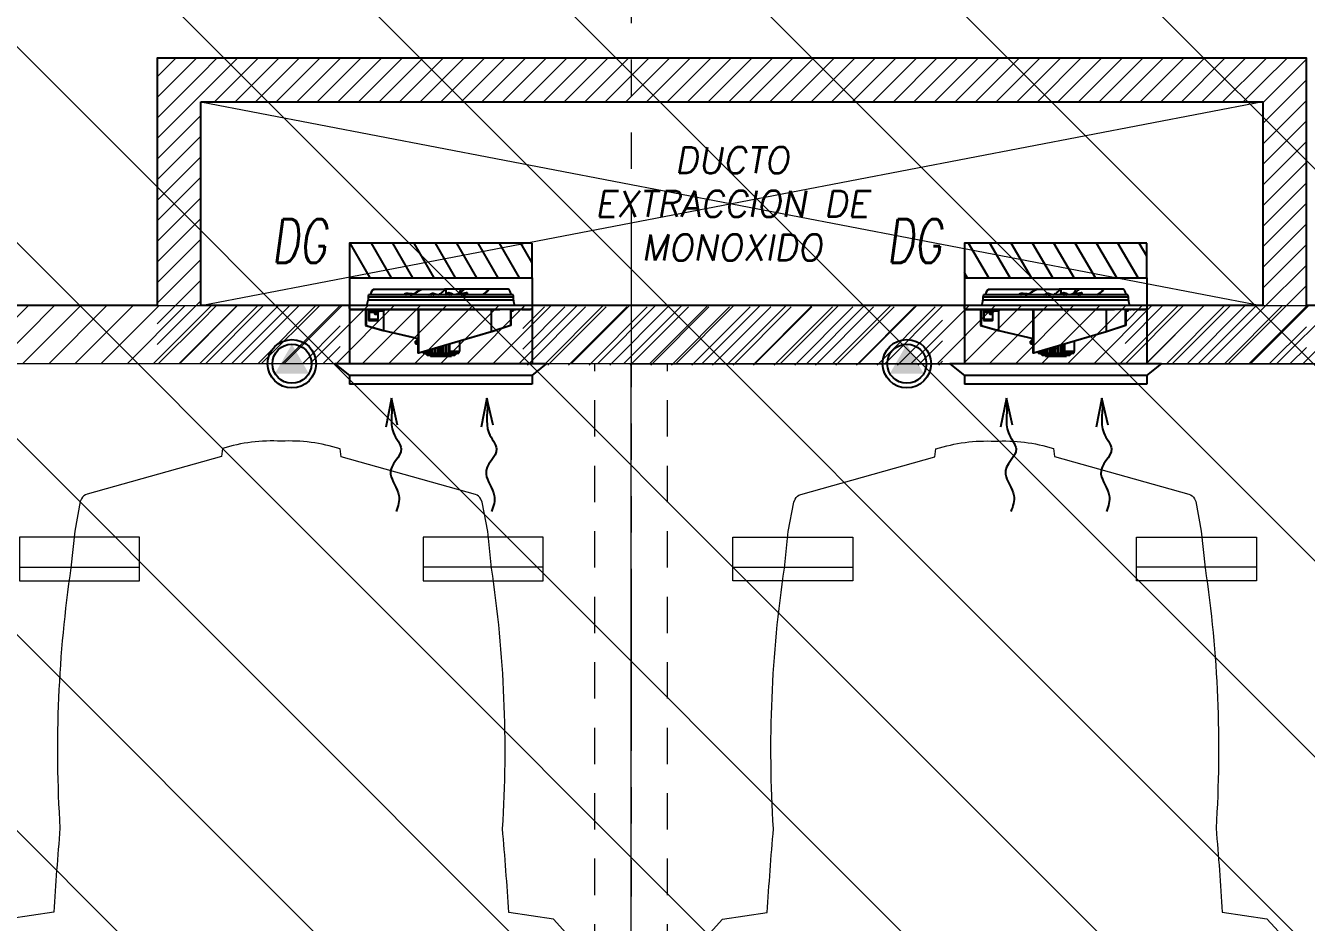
# Model space of a CAD drawing. Header units: millimetres. Extents: x 226317 to 226469, y 8188100 to 8188260.
# Drawn here: x 226420.401 to 226424.803, y 8188165.989 to 8188169.071 of the extents above; entities that cross this region are included whole.
import ezdxf

# ---------------------------------------------------------------- set-up
doc = ezdxf.new("R2010")
doc.units = ezdxf.units.MM
for name, pattern in [('HIDDEN2', [0.1875, 0.125, -0.0625]), ('PHANTOM', [2.5, 1.25, -0.25, 0.25, -0.25, 0.25, -0.25]), ('PHANTOM2', [1.25, 0.625, -0.125, 0.125, -0.125, 0.125, -0.125])]:
    doc.linetypes.add(name, pattern=pattern)
for name, color, linetype in [('A-COTAS INT', 8, 'Continuous'), ('A-EJES', 8, 'PHANTOM'), ('A-ESTRUCTURA-HATCH', 8, 'Continuous'), ('A-ESTRUCTURA-MUROS', 8, 'Continuous'), ('A-ESTRUCTURA-VIGAS', 8, 'HIDDEN2'), ('A-LINEAS', 8, 'Continuous'), ('A-MOBILIARIO', 8, 'Continuous'), ('A-TEXTO-INDICACIONES', 8, 'Continuous'), ('A_30_Extractores', 8, 'Continuous'), ('L-03_EQUIP-ACCES', 8, 'Continuous'), ('L3 Equipos y Ductos', 8, 'Continuous'), ('L4 Linea mediana', 8, 'Continuous'), ('L6 Linea fina', 8, 'Continuous'), ('MURO CF 120', 8, 'Continuous')]:
    doc.layers.add(name, color=color, linetype=linetype)
doc.layers.add('A-MUROS', color=8, linetype='Continuous', lineweight=30)
doc.layers.add('A-ÁREA COMÚN', color=8, linetype='Continuous', plot=False)
doc.styles.add('JNV ING', font='romans.shx', dxfattribs={"width": 0.7, "oblique": 8, "height": 0.15})
doc.styles.add('ROMANS', font='ROMANS.shx', dxfattribs={"oblique": 10})
pattern_1 = [(45, (1.79346, -0.002236), (-0.03535534, 0.03535534), [])]

# ---------------------------------------------------------------- blocks, each defined once
blk = doc.blocks.new('EST P2')
at = {"layer": 'A-ESTRUCTURA-HATCH', "lineweight": 0}
h = blk.add_hatch(dxfattribs=at)
h.set_pattern_fill('ANSI31', color=8, scale=0.02)
h.set_pattern_definition([(45, (-226392.07709, -8188163.05961), (-0.04490128060535, 0.04490128060535), [])])
h.paths.add_polyline_path([(-3.61, 5.05), (-3.61, 4.85), (-44.785, 4.85), (-44.785, -0.15), (-46.99, -0.15), (-46.99, -11.15), (-3.61, -11.1501), (-3.61, -11.4001), (-47.24, -11.4), (-47.24, 0.15), (-45.035, 0.15), (-45.035, 5.0497)])
h.paths.add_polyline_path([(5.8757, 4.85), (5.8757, 5.05), (35.53, 5.05), (35.53, 4.85)])
h.paths.add_polyline_path([(35.58, -11.1501), (71.88, -11.1501), (71.88, -11.4001), (35.58, -11.4)])
h.paths.add_polyline_path([(-3.56, -11.15), (35.53, -11.15), (35.53, -11.4001), (-3.56, -11.4001)])
edge = h.paths.add_edge_path()
edge.add_arc((63.3007, -0.15), 9.7, 360, 540)
edge.add_line((53.6007, -0.15), (53.8007, -0.15))
edge.add_arc((63.3007, -0.15), 9.5, 0, 180, ccw=False)
edge.add_line((72.8007, -0.15), (73.0007, -0.15))
h.paths.add_polyline_path([(47.915, 5.05), (35.58, 5.05), (35.58, 4.85), (47.915, 4.85)])
edge = h.paths.add_edge_path()
edge.add_arc((63.3007, -0.15), 3.3, 0.0011, 49.9945)
edge.add_line((65.4221, 2.3777), (65.4222, -0.15))
edge.add_line((65.4222, -0.15), (65.2722, -0.15))
edge.add_line((65.2722, -0.15), (65.2721, 2.4964))
edge.add_arc((63.3007, -0.15), 3.3, 53.3155, 179.9999)
edge.add_line((60.0007, -0.15), (59.8007, -0.15))
edge.add_arc((63.3007, -0.15), 3.5, 0.001, 179.9999, ccw=False)
edge.add_line((66.8007, -0.1499), (66.6007, -0.1499))
edge.add_line((66.6007, -0.1499), (66.6007, -0.1499))
h.paths.add_polyline_path([(51.865, 4.85), (53.3757, 4.85), (53.3757, 5.05), (51.865, 5.05)])
at = {"layer": 'A-ESTRUCTURA-MUROS', "color": 8, "lineweight": 0}
blk.add_lwpolyline([(5.8757, 4.85), (5.8757, 5.05), (35.53, 5.05), (35.53, 4.85), (5.8757, 4.85)], close=True, dxfattribs=at)
at = {"layer": 'A-ESTRUCTURA-VIGAS', "color": 8, "lineweight": 0}
for points in [[(30.28, 0.55), (30.28, 4.85)], [(30.53, 0.55), (30.53, 4.85)]]:
    blk.add_lwpolyline(points, dxfattribs=at)
blk = doc.blocks.new('MCF')
at = {"layer": 'MURO CF 120', "lineweight": 0}
h = blk.add_hatch(dxfattribs=at)
h.set_pattern_fill('_USER', color=8, scale=0.05, angle=45, style=0, pattern_type=0)
h.set_pattern_definition(pattern_1)
h.paths.add_polyline_path([(-19.1389, -35.1501), (-19.289, -35.1501), (-19.289, -34.1), (-19.139, -34.1)])
h = blk.add_hatch(dxfattribs=at)
h.set_pattern_fill('_USER', color=8, scale=0.05, angle=45, style=0, pattern_type=0)
h.set_pattern_definition(pattern_1)
h.paths.add_polyline_path([(-15.4889, -34.1002), (-19.139, -34.1), (-19.1389, -34.25), (-15.4889, -34.25)])
h = blk.add_hatch(dxfattribs=at)
h.set_pattern_fill('_USER', color=8, scale=0.05, angle=45, style=0, pattern_type=0)
h.set_pattern_definition(pattern_1)
h.paths.add_polyline_path([(-15.4889, -35.1501), (-15.3389, -35.1501), (-15.3389, -34.1003), (-15.4889, -34.1003)])
h = blk.add_hatch(dxfattribs=at)
h.set_pattern_fill('_USER', color=8, scale=0.05, angle=45, style=0, pattern_type=0)
h.set_pattern_definition(pattern_1)
h.paths.add_polyline_path([(-18.6598, -34.9501), (-19.139, -34.95), (-19.1389, -35.15), (-18.6598, -35.15)])
h = blk.add_hatch(dxfattribs=at)
h.set_pattern_fill('_USER', color=8, scale=0.05, angle=45, style=0, pattern_type=0)
h.set_pattern_definition(pattern_1)
h.paths.add_polyline_path([(-16.5892, -34.9544), (-18.0322, -34.9543), (-18.0322, -35.1544), (-16.5892, -35.1544)])
h = blk.add_hatch(dxfattribs=at)
h.set_pattern_fill('_USER', color=8, scale=0.05, angle=45, style=0, pattern_type=0)
h.set_pattern_definition(pattern_1)
h.paths.add_polyline_path([(-15.4889, -34.9488), (-15.9616, -34.9487), (-15.9616, -35.1487), (-15.4889, -35.1487)])
blk = doc.blocks.new('EJES 1P')
at = {"layer": 'A-EJES', "color": 8, "linetype": 'PHANTOM2', "lineweight": 0}
blk.add_lwpolyline([(75.4143, 5.3453), (75.4143, -4.1582)], dxfattribs=at)
blk = doc.blocks.new('*U64')
at = {"color": 8, "lineweight": 0, "ltscale": 0.5}
for p, q in [((0.35, 4.3019), (0.7626, 4.3019)), ((2.15, 4.3019), (1.7374, 4.3019))]:
    blk.add_line(p, q, dxfattribs=at)
for points in [[(0, 0), (2.5, 0), (2.5, 5), (0, 5)], [(0.35, 4.405), (0.35, 4.255), (0.7626, 4.255), (0.7626, 4.405)], [(1.7374, 4.405), (1.7374, 4.255), (2.15, 4.255), (2.15, 4.405)]]:
    blk.add_lwpolyline(points, close=True, dxfattribs=at)
blk.add_lwpolyline([(2.0375, 3.0285), (2.2248, 3.018), (2.2387, 3.0332), (2.1856, 3.0921), (2.0322, 3.1148, 0.005253), (2.0106, 3.403, 0.053235), (1.9729, 4.2984), (1.96, 4.4239), (1.9407, 4.5254), (1.9362, 4.535, 0.218656), (1.9171, 4.5512), (1.4558, 4.6804), (1.4521, 4.7076, 0.091554), (1.25, 4.7343, 0.09162), (1.0479, 4.7088), (1.0442, 4.6816), (0.5829, 4.5524, 0.218656), (0.5638, 4.5362), (0.5593, 4.5266), (0.54, 4.4251), (0.5271, 4.2996, 0.053235), (0.4894, 3.4042, 0.005253), (0.4678, 3.1159), (0.3144, 3.0933), (0.2613, 3.0344), (0.2752, 3.0191), (0.4625, 3.0297, 0.028265), (0.46, 1.4757, 0.139924), (0.6046, 0.3249, 0.272148), (0.6285, 0.3061, 0.035353), (1.25, 0.2657, 0.045639), (1.8692, 0.3049, 0.272148), (1.8931, 0.3237, 0.139889), (2.04, 1.4745, 0.028265)], format="xyb", close=True, dxfattribs=at)
blk = doc.blocks.new('*U61')
at = {"color": 8, "lineweight": 0, "ltscale": 0.5}
for p, q in [((0.3025, 4.3019), (0.7151, 4.3019)), ((2.1025, 4.3019), (1.6899, 4.3019))]:
    blk.add_line(p, q, dxfattribs=at)
for points in [[(0, 0), (2.405, 0), (2.405, 5), (0, 5)], [(0.3025, 4.405), (0.3025, 4.255), (0.7151, 4.255), (0.7151, 4.405)], [(1.6899, 4.405), (1.6899, 4.255), (2.1025, 4.255), (2.1025, 4.405)]]:
    blk.add_lwpolyline(points, close=True, dxfattribs=at)
blk.add_lwpolyline([(1.99, 3.0285), (2.1773, 3.018), (2.1912, 3.0332), (2.1381, 3.0921), (1.9847, 3.1148, 0.005253), (1.9631, 3.403, 0.053235), (1.9254, 4.2984), (1.9125, 4.4239), (1.8932, 4.5254), (1.8887, 4.535, 0.218656), (1.8696, 4.5512), (1.4083, 4.6804), (1.4046, 4.7076, 0.091554), (1.2025, 4.7343, 0.09162), (1.0004, 4.7088), (0.9967, 4.6816), (0.5354, 4.5524, 0.218656), (0.5163, 4.5362), (0.5118, 4.5266), (0.4925, 4.4251), (0.4796, 4.2996, 0.053235), (0.4419, 3.4042, 0.005253), (0.4203, 3.1159), (0.2669, 3.0933), (0.2138, 3.0344), (0.2277, 3.0191), (0.415, 3.0297, 0.028265), (0.4125, 1.4757, 0.139924), (0.5571, 0.3249, 0.272148), (0.581, 0.3061, 0.035353), (1.2025, 0.2657, 0.045639), (1.8217, 0.3049, 0.272148), (1.8456, 0.3237, 0.139889), (1.9925, 1.4745, 0.028265)], format="xyb", close=True, dxfattribs=at)
blk = doc.blocks.new('TEXTOSSS')
at = {"layer": 'A-TEXTO-INDICACIONES', "color": 8, "lineweight": 0, "insert": (-44.9808, -32.9501, 0), "char_height": 0.09, "width": 1.073848, "attachment_point": 5, "style": 'ROMANS'}
blk.add_mtext('DUCTO EXTRACCION DE MONOXIDO{\\Q15; }', dxfattribs=at)
blk = doc.blocks.new('HXT-500L')
at = {"layer": 'L-03_EQUIP-ACCES'}
for p, q in [((-171.5533, 625.4889), (-171.5536, 625.4889)), ((-171.5535, 625.4824), (-171.5536, 625.4824)), ((-171.5535, 625.4812), (-171.5536, 625.4812)), ((-171.5535, 625.4587), (-171.5536, 625.4587)), ((-171.5535, 625.4574), (-171.5536, 625.4574)), ((-171.5535, 625.4824), (-171.5535, 625.4812)), ((-171.5535, 625.4812), (-171.5535, 625.4587)), ((-171.5535, 625.4798), (-171.5535, 625.4798)), ((-171.5535, 625.4798), (-171.5535, 625.4787)), ((-171.5535, 625.4787), (-171.5535, 625.4778)), ((-171.5535, 625.4787), (-171.5535, 625.4787)), ((-171.5535, 625.4778), (-171.5535, 625.4778)), ((-171.5535, 625.4769), (-171.5535, 625.4778)), ((-171.5535, 625.4778), (-171.5535, 625.4778)), ((-171.5535, 625.4778), (-171.5535, 625.4778)), ((-171.5535, 625.4769), (-171.5535, 625.4769)), ((-171.5535, 625.4769), (-171.5535, 625.4769)), ((-171.5535, 625.4769), (-171.5535, 625.4756)), ((-171.5535, 625.4756), (-171.5535, 625.4756)), ((-171.5535, 625.4756), (-171.5535, 625.475)), ((-171.5535, 625.475), (-171.5535, 625.475)), ((-171.5535, 625.475), (-171.5535, 625.4741)), ((-171.5535, 625.4741), (-171.5535, 625.4741)), ((-171.5535, 625.4735), (-171.5535, 625.4741)), ((-171.5535, 625.4735), (-171.5535, 625.4735)), ((-171.5535, 625.4735), (-171.5535, 625.4724)), ((-171.5535, 625.4724), (-171.5535, 625.4724)), ((-171.5535, 625.4724), (-171.5535, 625.4722)), ((-171.5535, 625.4722), (-171.5535, 625.4722)), ((-171.5535, 625.4722), (-171.5535, 625.4714)), ((-171.5535, 625.4714), (-171.5535, 625.471)), ((-171.5535, 625.4714), (-171.5535, 625.4714)), ((-171.5535, 625.471), (-171.5535, 625.471)), ((-171.5535, 625.4701), (-171.5535, 625.471)), ((-171.5535, 625.4701), (-171.5535, 625.4701)), ((-171.5535, 625.4698), (-171.5535, 625.4701)), ((-171.5535, 625.4698), (-171.5535, 625.4698)), ((-171.5535, 625.4698), (-171.5535, 625.4691)), ((-171.5535, 625.4691), (-171.5535, 625.4691)), ((-171.5535, 625.469), (-171.5535, 625.469)), ((-171.5535, 625.469), (-171.5535, 625.469)), ((-171.5535, 625.469), (-171.5535, 625.4689)), ((-171.5535, 625.4689), (-171.5535, 625.4689)), ((-171.5535, 625.4688), (-171.5535, 625.4689)), ((-171.5535, 625.4688), (-171.5535, 625.4688)), ((-171.5535, 625.4686), (-171.5535, 625.4686)), ((-171.5535, 625.4686), (-171.5535, 625.4686)), ((-171.5535, 625.4684), (-171.5535, 625.4684)), ((-171.5535, 625.4682), (-171.5535, 625.4682)), ((-171.5535, 625.4682), (-171.5535, 625.4676)), ((-171.5535, 625.4676), (-171.5535, 625.4676)), ((-171.5535, 625.4671), (-171.5535, 625.4671)), ((-171.5535, 625.4668), (-171.5535, 625.4668)), ((-171.5535, 625.4666), (-171.5535, 625.4666)), ((-171.5535, 625.4666), (-171.5535, 625.4655)), ((-171.5535, 625.4655), (-171.5535, 625.4655)), ((-171.5535, 625.4643), (-171.5535, 625.4643)), ((-171.5535, 625.4643), (-171.5535, 625.4632)), ((-171.5535, 625.4632), (-171.5535, 625.4632)), ((-171.5535, 625.4632), (-171.5535, 625.4606)), ((-171.5535, 625.4606), (-171.5535, 625.4606)), ((-171.5535, 625.4606), (-171.5535, 625.4606)), ((-171.5535, 625.4606), (-171.5535, 625.4606)), ((-171.5535, 625.4606), (-171.5535, 625.4606)), ((-171.5535, 625.4606), (-171.5535, 625.4606)), ((-171.5535, 625.4606), (-171.5535, 625.4606)), ((-171.5535, 625.4606), (-171.5535, 625.4606)), ((-171.5535, 625.4606), (-171.5535, 625.4606)), ((-171.5535, 625.4606), (-171.5535, 625.4606)), ((-171.5535, 625.4606), (-171.5535, 625.4605)), ((-171.5535, 625.4605), (-171.5535, 625.4605)), ((-171.5535, 625.4605), (-171.5535, 625.4605)), ((-171.5535, 625.4605), (-171.5535, 625.4605)), ((-171.5535, 625.4605), (-171.5535, 625.4605)), ((-171.5535, 625.4605), (-171.5535, 625.4605)), ((-171.5535, 625.4605), (-171.5535, 625.4605)), ((-171.5535, 625.4605), (-171.5535, 625.4605)), ((-171.5535, 625.4605), (-171.5535, 625.4605)), ((-171.5535, 625.4605), (-171.5535, 625.4605)), ((-171.5535, 625.4605), (-171.5535, 625.4605)), ((-171.5535, 625.4605), (-171.5535, 625.4605)), ((-171.5535, 625.4605), (-171.5535, 625.4605)), ((-171.5535, 625.4605), (-171.5535, 625.4605)), ((-171.5535, 625.4605), (-171.5535, 625.4605)), ((-171.5535, 625.4605), (-171.5535, 625.4605)), ((-171.5535, 625.4605), (-171.5535, 625.4605)), ((-171.5535, 625.4605), (-171.5535, 625.4605)), ((-171.5535, 625.4605), (-171.5535, 625.4605)), ((-171.5535, 625.4605), (-171.5535, 625.4605)), ((-171.5535, 625.4605), (-171.5535, 625.4605)), ((-171.5535, 625.4605), (-171.5535, 625.4605)), ((-171.5535, 625.4605), (-171.5535, 625.4605)), ((-171.5535, 625.4605), (-171.5535, 625.4605)), ((-171.5535, 625.4605), (-171.5535, 625.4605)), ((-171.5535, 625.4605), (-171.5535, 625.4605)), ((-171.5535, 625.4605), (-171.5535, 625.4605)), ((-171.5535, 625.4605), (-171.5535, 625.4605)), ((-171.5535, 625.4605), (-171.5535, 625.4605)), ((-171.5535, 625.4605), (-171.5535, 625.4605)), ((-171.5535, 625.4603), (-171.5535, 625.4603)), ((-171.5535, 625.4598), (-171.5535, 625.4598)), ((-171.5535, 625.4593), (-171.5535, 625.4593)), ((-171.5533, 625.4589), (-171.5535, 625.4589)), ((-171.5535, 625.4587), (-171.5535, 625.4574)), ((-171.5533, 625.4762), (-171.5533, 625.4889)), ((-171.5533, 625.4589), (-171.5533, 625.4744)), ((-171.5536, 625.3829), (-171.5537, 625.3829)), ((-171.5573, 624.8664), (-171.5685, 624.8664)), ((-171.5573, 624.8664), (-171.5551, 624.8664)), ((-171.5564, 624.8679), (-171.5551, 624.8679)), ((-171.5551, 624.8679), (-171.5551, 624.868)), ((-171.5536, 624.8679), (-171.5536, 624.868))]:
    blk.add_line(p, q, dxfattribs=at)
blk.add_arc((-171.5555, 624.8664), 0.00175, 74.0681, 180, dxfattribs=at)
for points, knots in [([(-171.5536, 624.868), (-171.5536, 624.868), (-171.5536, 624.868), (-171.554, 624.868), (-171.5545, 624.868), (-171.5549, 624.868), (-171.5551, 624.868)], [0, 0, 0, 0, 0.250006, 0.499998, 0.750003, 1, 1, 1, 1]), ([(-171.5551, 624.8664), (-171.5549, 624.8664), (-171.5547, 624.8664), (-171.5543, 624.8666), (-171.554, 624.8668), (-171.5538, 624.8671), (-171.5536, 624.8675), (-171.5536, 624.8677), (-171.5536, 624.8679)], [0, 0, 0, 0, 0.1931915, 0.332491, 0.5000012, 0.6675015, 0.8068052, 1, 1, 1, 1])]:
    blk.add_open_spline(points, degree=3, knots=knots, dxfattribs=at)
for points in [[(-171.5536, 624.868), (-171.5551, 624.868)], [(-171.5551, 624.8679), (-171.5536, 624.8679)], [(-171.5551, 624.8679), (-171.5551, 624.8679)], [(-171.5551, 624.8677), (-171.5551, 624.8664)]]:
    blk.add_open_spline(points, degree=1, dxfattribs=at)
at = {"layer": 'L3 Equipos y Ductos'}
for p, q in [((-171.5685, 624.8664), (-171.5685, 625.494)), ((-171.5685, 625.494), (-171.5573, 625.494)), ((-171.5551, 625.4939), (-171.5573, 625.4939)), ((-171.5536, 625.4939), (-171.5537, 625.4939)), ((-171.5537, 625.4939), (-171.5537, 625.3829)), ((-171.5536, 625.4939), (-171.5536, 625.3829)), ((-171.5551, 625.4924), (-171.5564, 625.4924)), ((-171.5551, 625.4923), (-171.5551, 625.4924)), ((-171.5551, 624.868), (-171.5551, 625.4923)), ((-171.5535, 625.4514), (-171.5536, 625.4514)), ((-171.5535, 625.4512), (-171.5536, 625.4512)), ((-171.5535, 625.4449), (-171.5535, 625.4512)), ((-171.604, 625.4286), (-171.604, 624.9317)), ((-171.5956, 625.4302), (-171.5956, 624.9302)), ((-171.5851, 625.4302), (-171.5851, 624.9302)), ((-171.5535, 625.4449), (-171.5536, 625.4449)), ((-171.5535, 625.4448), (-171.5536, 625.4448)), ((-171.5535, 625.4397), (-171.5536, 625.4397)), ((-171.5535, 625.4334), (-171.5536, 625.4334)), ((-171.5535, 625.4284), (-171.5536, 625.4284)), ((-171.5535, 625.4251), (-171.5536, 625.4251)), ((-171.5535, 625.423), (-171.5536, 625.423)), ((-171.5535, 625.4218), (-171.5536, 625.4218)), ((-171.5536, 625.4214), (-171.5397, 625.4214)), ((-171.5536, 625.4195), (-171.5397, 625.4195)), ((-171.5535, 625.4334), (-171.5535, 625.4397)), ((-171.5488, 625.4214), (-171.5488, 625.4278)), ((-171.5395, 625.4214), (-171.4986, 625.4214)), ((-171.5395, 625.4195), (-171.4986, 625.4195)), ((-171.4986, 625.4214), (-171.4986, 625.4195)), ((-171.4986, 625.4214), (-171.4772, 625.3554)), ((-171.4986, 625.4195), (-171.4772, 625.3535)), ((-171.5536, 624.868), (-171.5536, 625.3829)), ((-171.5536, 625.3535), (-171.5397, 625.3535)), ((-171.5536, 625.3535), (-171.5397, 625.3535)), ((-171.5395, 625.3535), (-171.4771, 625.3535)), ((-171.5395, 625.3535), (-171.4772, 625.3535)), ((-171.4772, 625.3554), (-171.4772, 625.3535)), ((-171.4771, 625.3549), (-171.4771, 625.3535)), ((-171.4771, 625.3549), (-171.4038, 625.1051)), ((-171.4771, 625.3535), (-171.4038, 625.1037)), ((-171.5536, 625.1037), (-171.4038, 625.1037)), ((-171.4536, 625.1032), (-171.5536, 625.1032)), ((-171.4817, 624.9851), (-171.4536, 625.1032)), ((-171.4817, 624.9834), (-171.4536, 625.1015)), ((-171.4536, 625.1032), (-171.4536, 625.1015)), ((-171.4536, 625.1017), (-171.4036, 625.1017)), ((-171.4038, 625.1051), (-171.4038, 625.1037)), ((-171.4036, 625.1051), (-171.4036, 625.1022)), ((-171.4036, 625.1022), (-171.4036, 625.1017)), ((-171.4817, 624.9851), (-171.5493, 624.9851)), ((-171.4818, 624.985), (-171.5492, 624.985)), ((-171.5488, 624.954), (-171.5488, 624.9837)), ((-171.5481, 624.9462), (-171.5481, 624.9692)), ((-171.5479, 624.9689), (-171.5479, 624.9464)), ((-171.4986, 624.9242), (-171.4818, 624.985)), ((-171.4986, 624.922), (-171.4818, 624.9827)), ((-171.5536, 624.9317), (-171.5155, 624.9317)), ((-171.5536, 624.9242), (-171.4986, 624.9242)), ((-171.5536, 624.922), (-171.4986, 624.922)), ((-171.5488, 624.938), (-171.5488, 624.954)), ((-171.5474, 624.9646), (-171.5474, 624.9632)), ((-171.5434, 624.9646), (-171.5474, 624.9646)), ((-171.5474, 624.9632), (-171.5474, 624.9563)), ((-171.5434, 624.9632), (-171.5474, 624.9632)), ((-171.5434, 624.9563), (-171.5474, 624.9563)), ((-171.5474, 624.9563), (-171.5474, 624.9507)), ((-171.5434, 624.9507), (-171.5474, 624.9507)), ((-171.544, 624.9349), (-171.544, 624.9507)), ((-171.5202, 624.9349), (-171.544, 624.9349)), ((-171.5434, 624.9632), (-171.5434, 624.9646)), ((-171.5434, 624.9563), (-171.5434, 624.9632)), ((-171.5434, 624.9507), (-171.5434, 624.9563)), ((-171.5202, 624.9646), (-171.5433, 624.9646)), ((-171.5429, 624.964), (-171.5429, 624.9628)), ((-171.5429, 624.9628), (-171.5429, 624.9564)), ((-171.5429, 624.9564), (-171.5429, 624.9513)), ((-171.5369, 624.9616), (-171.5369, 624.9537)), ((-171.5202, 624.9349), (-171.5202, 624.9646)), ((-171.5155, 624.9317), (-171.5155, 624.9614)), ((-171.4986, 624.9242), (-171.4986, 624.922))]:
    blk.add_line(p, q, dxfattribs=at)
at = {"layer": 'L3 Equipos y Ductos', "flags": 128}
for points in [[(-171.5488, 625.4278), (-171.5489, 625.4283), (-171.5492, 625.4288), (-171.5496, 625.4292), (-171.5502, 625.4297), (-171.5509, 625.43), (-171.5517, 625.4302), (-171.5526, 625.4304), (-171.5536, 625.4304)], [(-171.5488, 624.9837), (-171.5489, 624.9843), (-171.5492, 624.9849), (-171.5496, 624.9855), (-171.5502, 624.986), (-171.5509, 624.9864), (-171.5517, 624.9866), (-171.5526, 624.9868), (-171.5536, 624.9869)], [(-171.5488, 624.954), (-171.5489, 624.9546), (-171.5492, 624.9552), (-171.5496, 624.9557), (-171.5502, 624.9562), (-171.5509, 624.9566), (-171.5517, 624.9569), (-171.5526, 624.9571), (-171.5536, 624.9572)], [(-171.544, 624.9349), (-171.545, 624.9349), (-171.5459, 624.9351), (-171.5467, 624.9354), (-171.5474, 624.9358), (-171.548, 624.9363), (-171.5484, 624.9368), (-171.5487, 624.9374), (-171.5488, 624.938)], [(-171.5155, 624.9614), (-171.5155, 624.962), (-171.5158, 624.9626), (-171.5163, 624.9632), (-171.5169, 624.9636), (-171.5176, 624.964), (-171.5184, 624.9643), (-171.5193, 624.9645), (-171.5202, 624.9646)], [(-171.5155, 624.9317), (-171.5155, 624.9323), (-171.5158, 624.9329), (-171.5163, 624.9334), (-171.5169, 624.9339), (-171.5176, 624.9343), (-171.5184, 624.9346), (-171.5193, 624.9348), (-171.5202, 624.9349)]]:
    blk.add_lwpolyline(points, dxfattribs=at)
at = {"layer": 'L3 Equipos y Ductos'}
for centre, radius, start, end in [((-171.5555, 625.494), 0.00175, 180, 285.9319), ((-171.5942, 625.3994), 0.0308, 92.5617, 108.6127), ((-171.5851, 625.4602), 0.03, 270, 303.389), ((-171.5481, 624.9689), 0.00025, 0, 90), ((-171.5443, 624.9702), 0.0056, 229.9059, 269.7209), ((-171.5942, 624.9609), 0.0308, 251.3873, 267.4383), ((-171.5851, 624.9002), 0.03, 56.611, 90), ((-171.5481, 624.9464), 0.00025, 270, 0)]:
    blk.add_arc(centre, radius, start, end, dxfattribs=at)
for centre, major_axis, ratio, start_param, end_param in [((-171.5474, 624.964), (0, 0.000546), 0.916174, 0, 1.570796), ((-171.5474, 624.9628), (0.0005, 0), 0.872058, 1.570796, 3.141593), ((-171.5474, 624.9564), (0.0005, 0), 0.219437, 3.141593, 4.712389), ((-171.5474, 624.9513), (0, 0.000546), 0.916174, 1.570796, 3.141593), ((-171.5434, 624.964), (0, 0.000546), 0.916174, 4.712389, 6.283185), ((-171.5434, 624.9628), (0.0005, 0), 0.872058, 0, 1.570796), ((-171.5434, 624.9564), (0.0005, 0), 0.219437, 4.712389, 6.283185), ((-171.5434, 624.9513), (0, 0.000546), 0.916174, 3.141593, 4.712389)]:
    blk.add_ellipse(centre, major_axis=major_axis, ratio=ratio, start_param=start_param, end_param=end_param, dxfattribs=at)
for points in [[(-171.5551, 625.4939), (-171.5551, 625.4926)], [(-171.5536, 625.4924), (-171.5551, 625.4924)], [(-171.5551, 625.4924), (-171.5551, 625.4924)], [(-171.5551, 625.4923), (-171.5536, 625.4923)], [(-171.5851, 625.4302), (-171.5956, 625.4302)], [(-171.4772, 625.3554), (-171.4771, 625.3549)], [(-171.4772, 625.3535), (-171.4771, 625.3535)], [(-171.4038, 625.1051), (-171.4036, 625.1051)], [(-171.5481, 624.9692), (-171.5488, 624.9692)], [(-171.4818, 624.985), (-171.4817, 624.9851)], [(-171.4818, 624.985), (-171.4818, 624.9827)], [(-171.4818, 624.9827), (-171.4817, 624.9834)], [(-171.4817, 624.9851), (-171.4817, 624.9834)], [(-171.5956, 624.9302), (-171.5851, 624.9302)], [(-171.5488, 624.9462), (-171.5481, 624.9462)], [(-171.5369, 624.9616), (-171.5429, 624.9616)], [(-171.5429, 624.9537), (-171.5369, 624.9537)]]:
    blk.add_open_spline(points, degree=1, dxfattribs=at)
for points, knots in [([(-171.5537, 625.493), (-171.5537, 625.493), (-171.5538, 625.4932), (-171.554, 625.4935), (-171.5543, 625.4937), (-171.5547, 625.4939), (-171.5549, 625.4939), (-171.5551, 625.4939)], [0, 0, 0, 0, 0.137861, 0.354203, 0.570558, 0.750476, 1, 1, 1, 1]), ([(-171.5551, 625.4923), (-171.5549, 625.4923), (-171.5545, 625.4923), (-171.554, 625.4923), (-171.5536, 625.4923), (-171.5536, 625.4923), (-171.5536, 625.4923)], [0, 0, 0, 0, 0.249997, 0.500002, 0.749994, 1, 1, 1, 1]), ([(-171.4038, 625.1037), (-171.4038, 625.1035), (-171.4038, 625.1032), (-171.4037, 625.1027), (-171.4036, 625.1024), (-171.4036, 625.1022)], [0, 0, 0, 0, 0.260203, 0.520403, 1, 1, 1, 1])]:
    blk.add_open_spline(points, degree=3, knots=knots, dxfattribs=at)
at = {"layer": 'L4 Linea mediana'}
for p, q in [((-171.6239, 625.4089), (-171.6239, 625.3437)), ((-171.6239, 625.3437), (-171.6239, 625.2668)), ((-171.6195, 625.3436), (-171.6205, 625.3433)), ((-171.6239, 625.2668), (-171.6239, 625.2552)), ((-171.6239, 625.2463), (-171.6239, 625.1927)), ((-171.4446, 625.2441), (-171.409, 625.2441)), ((-171.409, 625.2441), (-171.409, 625.2289)), ((-171.409, 625.2403), (-171.404, 625.2403)), ((-171.404, 625.2403), (-171.404, 625.2424)), ((-171.404, 625.2403), (-171.404, 625.2226)), ((-171.402, 625.1811), (-171.402, 625.2334)), ((-171.623, 625.193), (-171.6239, 625.1927)), ((-171.6239, 625.1158), (-171.6239, 625.1927)), ((-171.623, 625.1161), (-171.623, 625.193)), ((-171.6205, 625.1975), (-171.6205, 625.1936)), ((-171.6195, 625.1985), (-171.6195, 625.1927)), ((-171.61, 625.1985), (-171.604, 625.1985)), ((-171.4066, 625.2111), (-171.4349, 625.2111)), ((-171.4339, 625.2075), (-171.4066, 625.2075)), ((-171.4066, 625.2011), (-171.432, 625.2011)), ((-171.4309, 625.1975), (-171.4066, 625.1975)), ((-171.4066, 625.1911), (-171.4291, 625.1911)), ((-171.4282, 625.1883), (-171.4066, 625.1883)), ((-171.428, 625.1875), (-171.4066, 625.1875)), ((-171.409, 625.2289), (-171.409, 625.2226)), ((-171.409, 625.2226), (-171.404, 625.2226)), ((-171.409, 625.2226), (-171.409, 625.2126)), ((-171.409, 625.2126), (-171.409, 625.2111)), ((-171.4066, 625.2075), (-171.4066, 625.2111)), ((-171.4066, 625.2109), (-171.404, 625.2109)), ((-171.4066, 625.1975), (-171.4066, 625.2011)), ((-171.4066, 625.1883), (-171.4066, 625.1911)), ((-171.4066, 625.1875), (-171.4066, 625.1883)), ((-171.404, 625.2226), (-171.404, 625.2109)), ((-171.404, 625.151), (-171.404, 625.2109)), ((-171.397, 625.1811), (-171.397, 625.2284)), ((-171.3935, 625.1811), (-171.3935, 625.2174)), ((-171.4066, 625.1811), (-171.4261, 625.1811)), ((-171.4251, 625.1775), (-171.4066, 625.1775)), ((-171.4066, 625.1711), (-171.4232, 625.1711)), ((-171.4221, 625.1675), (-171.4066, 625.1675)), ((-171.4066, 625.1611), (-171.4203, 625.1611)), ((-171.4192, 625.1575), (-171.4066, 625.1575)), ((-171.4066, 625.1511), (-171.4173, 625.1511)), ((-171.4163, 625.1475), (-171.4066, 625.1475)), ((-171.409, 625.1475), (-171.409, 625.1392)), ((-171.4066, 625.1775), (-171.4066, 625.1811)), ((-171.4066, 625.1675), (-171.4066, 625.1711)), ((-171.4066, 625.1575), (-171.4066, 625.1611)), ((-171.4066, 625.1475), (-171.4066, 625.1511)), ((-171.404, 625.151), (-171.4066, 625.151)), ((-171.404, 625.151), (-171.404, 625.1392)), ((-171.402, 625.1287), (-171.402, 625.1811)), ((-171.397, 625.1337), (-171.397, 625.1811)), ((-171.3935, 625.1447), (-171.3935, 625.1811)), ((-171.623, 625.1161), (-171.6239, 625.1158)), ((-171.623, 625.1069), (-171.6239, 625.1069)), ((-171.6239, 624.9532), (-171.6239, 625.1069)), ((-171.623, 624.9532), (-171.623, 625.1069)), ((-171.6195, 625.1081), (-171.6205, 625.1078)), ((-171.4475, 625.1007), (-171.4336, 625.1007)), ((-171.4406, 625.1002), (-171.4469, 625.1002)), ((-171.4469, 625.1002), (-171.4469, 625.0962)), ((-171.4469, 625.1002), (-171.4469, 625.1002)), ((-171.4469, 625.1002), (-171.4469, 625.0962)), ((-171.4406, 625.1002), (-171.4406, 625.0962)), ((-171.4342, 625.1002), (-171.4406, 625.1002)), ((-171.4342, 625.1002), (-171.4342, 625.0962)), ((-171.409, 625.1302), (-171.4112, 625.1302)), ((-171.409, 625.1242), (-171.4094, 625.1242)), ((-171.409, 625.1392), (-171.409, 625.1229)), ((-171.409, 625.1392), (-171.404, 625.1392)), ((-171.4087, 625.1216), (-171.404, 625.1216)), ((-171.404, 625.1392), (-171.404, 625.1216)), ((-171.404, 625.1197), (-171.404, 625.1216)), ((-171.4469, 625.0962), (-171.4406, 625.0962)), ((-171.4469, 625.0962), (-171.4469, 625.0962)), ((-171.4406, 625.0957), (-171.4464, 625.0957)), ((-171.4464, 625.0957), (-171.4464, 625.0957)), ((-171.4366, 625.0939), (-171.4445, 625.0939)), ((-171.4406, 625.0962), (-171.4342, 625.0962)), ((-171.4347, 625.0957), (-171.4406, 625.0957)), ((-171.623, 624.9532), (-171.6239, 624.9532)), ((-171.6195, 624.9455), (-171.6205, 624.9455))]:
    blk.add_line(p, q, dxfattribs=at)
for centre, radius, start, end in [((-171.6035, 625.2743), 0.00877, 219.6772, 257.7064), ((-171.6021, 625.2704), 0.00481, 190.7318, 217.6465), ((-171.6056, 625.2648), 0.000859, 27.8681, 76.7518), ((-171.6014, 625.2022), 0.0103, 112.6605, 149.297), ((-171.5994, 625.2247), 0.00921, 217.1866, 238.277), ((-171.6058, 625.2126), 0.000994, 291.3752, 338.5496), ((-171.6067, 625.2096), 0.00769, 69.3504, 71.3774), ((-171.6014, 625.1598), 0.00926, 210.7031, 247.3395), ((-171.5998, 625.1388), 0.00758, 123.6377, 143.1977), ((-171.6058, 625.1494), 0.00202, 31.3842, 68.3712), ((-171.6017, 625.0878), 0.0222, 249.5248, 261.2806), ((-171.5956, 625.0529), 0.0104, 144.0083, 171.3763), ((-171.6056, 625.0605), 0.0054, 73.4203, 84.0429)]:
    blk.add_arc(centre, radius, start, end, dxfattribs=at)
for centre, major_axis, ratio, start_param, end_param in [((-171.4464, 625.1002), (0, 0.0005), 0.999905, 0, 1.570796), ((-171.4464, 625.1002), (0.0005, 0), 0.999905, 1.570796, 3.141593), ((-171.4406, 625.1002), (0, 0.0005), 0.00019, 4.712389, 6.283185), ((-171.4347, 625.1002), (0.0005, 0), 0.999905, 0, 1.570796), ((-171.4464, 625.0962), (0, 0.0005), 0.999905, 1.570796, 3.141593), ((-171.4464, 625.0962), (0.0005, 0), 0.999905, 3.141593, 4.712389), ((-171.4406, 625.0962), (0, 0.0005), 0.00019, 3.141593, 4.712389), ((-171.4347, 625.0962), (0.0005, 0), 0.999905, 4.712389, 6.283185)]:
    blk.add_ellipse(centre, major_axis=major_axis, ratio=ratio, start_param=start_param, end_param=end_param, dxfattribs=at)
for points, knots in [([(-171.6205, 625.4166), (-171.621, 625.4162), (-171.622, 625.4155), (-171.6232, 625.4135), (-171.6238, 625.4112), (-171.6239, 625.4096), (-171.6239, 625.4089)], [0, 0, 0, 0, 0.271463, 0.543163, 0.80826, 1, 1, 1, 1]), ([(-171.604, 625.4233), (-171.6044, 625.4232), (-171.6062, 625.4227), (-171.6099, 625.4213), (-171.615, 625.4193), (-171.6186, 625.4175), (-171.6205, 625.4166)], [0, 0, 0, 0, 0.07628, 0.384067, 0.692176, 1, 1, 1, 1]), ([(-171.6205, 625.3433), (-171.621, 625.3438), (-171.622, 625.3447), (-171.6232, 625.345), (-171.6238, 625.3447), (-171.6239, 625.3439), (-171.6239, 625.3437)], [0, 0, 0, 0, 0.271462, 0.543164, 0.808261, 1, 1, 1, 1]), ([(-171.6195, 625.3436), (-171.62, 625.344), (-171.621, 625.3449), (-171.622, 625.3453), (-171.6223, 625.3451), (-171.6223, 625.3451)], [0, 0, 0, 0, 0.4406503, 0.8816803, 1, 1, 1, 1]), ([(-171.604, 625.3227), (-171.6044, 625.3233), (-171.6062, 625.3263), (-171.6099, 625.3313), (-171.615, 625.3376), (-171.6186, 625.3414), (-171.6205, 625.3433)], [0, 0, 0, 0, 0.07628, 0.384067, 0.692176, 1, 1, 1, 1]), ([(-171.604, 625.3243), (-171.6047, 625.3254), (-171.6073, 625.3296), (-171.6124, 625.3361), (-171.6172, 625.3412), (-171.6195, 625.3436)], [0, 0, 0, 0, 0.141353, 0.578669, 1, 1, 1, 1]), ([(-171.6239, 625.2668), (-171.6239, 625.2663), (-171.6238, 625.2653), (-171.623, 625.2632), (-171.6219, 625.2609), (-171.6209, 625.2595), (-171.6205, 625.2588)], [0, 0, 0, 0, 0.251739, 0.503308, 0.759639, 1, 1, 1, 1]), ([(-171.6239, 625.2552), (-171.6239, 625.2543), (-171.6238, 625.2526), (-171.623, 625.2503), (-171.6219, 625.2485), (-171.6209, 625.2478), (-171.6205, 625.2475)], [0, 0, 0, 0, 0.251739, 0.503309, 0.759639, 1, 1, 1, 1]), ([(-171.6228, 625.2502), (-171.6229, 625.25), (-171.6234, 625.249), (-171.6238, 625.2476), (-171.6239, 625.2467), (-171.6239, 625.2463)], [0, 0, 0, 0, 0.133006, 0.636114, 1, 1, 1, 1]), ([(-171.6205, 625.2588), (-171.6191, 625.2567), (-171.6163, 625.2525), (-171.6124, 625.2461), (-171.6086, 625.2397), (-171.6062, 625.2354), (-171.605, 625.2333)], [0, 0, 0, 0, 0.248881, 0.497758, 0.748881, 1, 1, 1, 1]), ([(-171.6205, 625.2475), (-171.6191, 625.2469), (-171.6163, 625.2455), (-171.613, 625.244), (-171.6112, 625.2433), (-171.6106, 625.2431)], [0, 0, 0, 0, 0.403735, 0.807464, 1, 1, 1, 1]), ([(-171.6068, 625.2695), (-171.607, 625.2698), (-171.6077, 625.2707), (-171.6086, 625.2714), (-171.6094, 625.2717), (-171.6099, 625.2715), (-171.6103, 625.271), (-171.6105, 625.27), (-171.6103, 625.2689), (-171.6103, 625.2687)], [0, 0, 0, 0, 0.085558, 0.309704, 0.431393, 0.553103, 0.679942, 0.908771, 1, 1, 1, 1]), ([(-171.6103, 625.2687), (-171.61, 625.2668), (-171.6091, 625.2607), (-171.6073, 625.249), (-171.6058, 625.239), (-171.605, 625.2333)], [0, 0, 0, 0, 0.157193, 0.519725, 1, 1, 1, 1]), ([(-171.6059, 625.2675), (-171.6057, 625.2672), (-171.6051, 625.2664), (-171.6044, 625.2655), (-171.604, 625.2649)], [0, 0, 0, 0, 0.3386529, 1, 1, 1, 1]), ([(-171.6053, 625.2667), (-171.6054, 625.2667), (-171.6055, 625.2665), (-171.6054, 625.266), (-171.6054, 625.2657)], [0, 0, 0, 0, 0.35782, 1, 1, 1, 1]), ([(-171.6054, 625.2657), (-171.6054, 625.2653), (-171.6051, 625.2632), (-171.6047, 625.2586), (-171.6043, 625.2544), (-171.604, 625.2519)], [0, 0, 0, 0, 0.091919, 0.459594, 1, 1, 1, 1]), ([(-171.6048, 625.2652), (-171.6049, 625.2656), (-171.6049, 625.2659), (-171.6048, 625.2661), (-171.6048, 625.2661)], [0, 0, 0, 0, 0.977497, 1, 1, 1, 1]), ([(-171.6239, 625.1927), (-171.6239, 625.1931), (-171.6238, 625.1937), (-171.6234, 625.1937), (-171.6233, 625.1938)], [0, 0, 0, 0, 0.656286, 1, 1, 1, 1]), ([(-171.623, 625.193), (-171.6229, 625.1933), (-171.6228, 625.1941), (-171.622, 625.1943), (-171.6209, 625.1939), (-171.62, 625.193), (-171.6195, 625.1926)], [0, 0, 0, 0, 0.25184, 0.503511, 0.759905, 1, 1, 1, 1]), ([(-171.6195, 625.1926), (-171.6181, 625.1912), (-171.6154, 625.1884), (-171.6114, 625.1838), (-171.6076, 625.1789), (-171.6053, 625.1754), (-171.6041, 625.1736)], [0, 0, 0, 0, 0.2488952, 0.4977864, 0.7488949, 1, 1, 1, 1]), ([(-171.604, 625.1983), (-171.6042, 625.1982), (-171.6046, 625.1982), (-171.6056, 625.1981), (-171.607, 625.1981), (-171.6082, 625.1981), (-171.6094, 625.1983), (-171.6101, 625.1984), (-171.6105, 625.1985), (-171.6105, 625.1985), (-171.6105, 625.1985)], [0, 0, 0, 0, 0.054996, 0.205138, 0.352743, 0.497456, 0.643434, 0.792819, 0.942532, 1, 1, 1, 1]), ([(-171.6068, 625.2192), (-171.607, 625.2188), (-171.6077, 625.2173), (-171.6086, 625.2152), (-171.6094, 625.2131), (-171.6099, 625.2115), (-171.6103, 625.2097), (-171.6105, 625.2083), (-171.6103, 625.2076), (-171.6103, 625.2075)], [0, 0, 0, 0, 0.085559, 0.309704, 0.431393, 0.553103, 0.679942, 0.908771, 1, 1, 1, 1]), ([(-171.6103, 625.2075), (-171.61, 625.2065), (-171.6091, 625.2035), (-171.6083, 625.2005), (-171.6077, 625.1985)], [0, 0, 0, 0, 0.329013, 1, 1, 1, 1]), ([(-171.6043, 625.2169), (-171.6045, 625.2163), (-171.6049, 625.2152), (-171.6052, 625.2137), (-171.6055, 625.2124), (-171.6054, 625.2119), (-171.6054, 625.2117)], [0, 0, 0, 0, 0.25573, 0.511438, 0.768074, 1, 1, 1, 1]), ([(-171.6054, 625.2117), (-171.6054, 625.2115), (-171.6051, 625.2103), (-171.6047, 625.2077), (-171.6043, 625.2054), (-171.604, 625.2041)], [0, 0, 0, 0, 0.091919, 0.459594, 1, 1, 1, 1]), ([(-171.6048, 625.2123), (-171.6048, 625.2125), (-171.6049, 625.213), (-171.6047, 625.2142), (-171.6044, 625.2155), (-171.6041, 625.2164), (-171.604, 625.2168)], [0, 0, 0, 0, 0.266765, 0.533548, 0.800454, 1, 1, 1, 1]), ([(-171.6059, 625.1434), (-171.6061, 625.1438), (-171.6068, 625.1452), (-171.6078, 625.1473), (-171.6085, 625.1495), (-171.609, 625.1511), (-171.6095, 625.1529), (-171.6096, 625.1543), (-171.6095, 625.1549), (-171.6094, 625.1551)], [0, 0, 0, 0, 0.085762, 0.310249, 0.431944, 0.553658, 0.68038, 0.908893, 1, 1, 1, 1]), ([(-171.6094, 625.1551), (-171.6091, 625.1561), (-171.6082, 625.1593), (-171.6064, 625.1655), (-171.6049, 625.1707), (-171.6041, 625.1736)], [0, 0, 0, 0, 0.1572472, 0.5199039, 1, 1, 1, 1]), ([(-171.604, 625.1465), (-171.6041, 625.1467), (-171.6044, 625.1476), (-171.6048, 625.149), (-171.6051, 625.1504), (-171.605, 625.151), (-171.605, 625.1513)], [0, 0, 0, 0, 0.122894, 0.416108, 0.709289, 1, 1, 1, 1]), ([(-171.605, 625.1513), (-171.6049, 625.1517), (-171.6046, 625.1535), (-171.6043, 625.1552), (-171.604, 625.1564)], [0, 0, 0, 0, 0.270953, 1, 1, 1, 1]), ([(-171.6205, 625.1078), (-171.621, 625.1086), (-171.622, 625.1102), (-171.6232, 625.1126), (-171.6238, 625.1146), (-171.6239, 625.1154), (-171.6239, 625.1158)], [0, 0, 0, 0, 0.2714629, 0.5431624, 0.808261, 1, 1, 1, 1]), ([(-171.6239, 625.1069), (-171.6239, 625.1078), (-171.6238, 625.1095), (-171.6233, 625.1113), (-171.6228, 625.1119), (-171.6228, 625.112)], [0, 0, 0, 0, 0.473129, 0.945939, 1, 1, 1, 1]), ([(-171.6195, 625.1081), (-171.62, 625.1089), (-171.621, 625.1105), (-171.6222, 625.1129), (-171.6229, 625.1149), (-171.6229, 625.1157), (-171.623, 625.1161)], [0, 0, 0, 0, 0.271383, 0.543, 0.808081, 1, 1, 1, 1]), ([(-171.623, 625.1069), (-171.6229, 625.1078), (-171.6229, 625.1092), (-171.6224, 625.1104), (-171.6223, 625.1108)], [0, 0, 0, 0, 0.627825, 1, 1, 1, 1]), ([(-171.604, 625.0805), (-171.6044, 625.0812), (-171.6062, 625.0847), (-171.6099, 625.091), (-171.615, 625.0994), (-171.6186, 625.105), (-171.6205, 625.1078)], [0, 0, 0, 0, 0.07628, 0.384067, 0.692176, 1, 1, 1, 1]), ([(-171.604, 625.0825), (-171.6047, 625.0837), (-171.6073, 625.0886), (-171.6124, 625.0972), (-171.6172, 625.1045), (-171.6195, 625.1081)], [0, 0, 0, 0, 0.141354, 0.578669, 1, 1, 1, 1]), ([(-171.6059, 625.0545), (-171.6061, 625.0547), (-171.6068, 625.0552), (-171.6078, 625.0566), (-171.6085, 625.0585), (-171.609, 625.0602), (-171.6095, 625.0625), (-171.6096, 625.0649), (-171.6095, 625.0666), (-171.6094, 625.0671)], [0, 0, 0, 0, 0.085762, 0.310249, 0.431945, 0.553658, 0.680381, 0.908893, 1, 1, 1, 1]), ([(-171.6094, 625.0671), (-171.6091, 625.0699), (-171.6085, 625.0764), (-171.6078, 625.0829), (-171.6075, 625.0866)], [0, 0, 0, 0, 0.433251, 1, 1, 1, 1]), ([(-171.604, 625.0602), (-171.6041, 625.0603), (-171.6044, 625.0608), (-171.6048, 625.0621), (-171.6051, 625.064), (-171.605, 625.0653), (-171.605, 625.0659)], [0, 0, 0, 0, 0.1228947, 0.4161075, 0.7092898, 1, 1, 1, 1]), ([(-171.605, 625.0659), (-171.6049, 625.0672), (-171.6046, 625.0721), (-171.6043, 625.0769), (-171.604, 625.0805)], [0, 0, 0, 0, 0.270953, 1, 1, 1, 1]), ([(-171.6205, 624.9455), (-171.621, 624.9459), (-171.622, 624.9466), (-171.6232, 624.9486), (-171.6238, 624.951), (-171.6239, 624.9525), (-171.6239, 624.9532)], [0, 0, 0, 0, 0.271463, 0.543163, 0.808261, 1, 1, 1, 1]), ([(-171.6195, 624.9455), (-171.62, 624.9459), (-171.621, 624.9466), (-171.6222, 624.9486), (-171.6229, 624.951), (-171.6229, 624.9525), (-171.623, 624.9532)], [0, 0, 0, 0, 0.2713827, 0.5430008, 0.8080818, 1, 1, 1, 1]), ([(-171.604, 624.9389), (-171.6044, 624.9389), (-171.6062, 624.9394), (-171.6099, 624.9408), (-171.615, 624.9429), (-171.6186, 624.9446), (-171.6205, 624.9455)], [0, 0, 0, 0, 0.07628, 0.384067, 0.692176, 1, 1, 1, 1]), ([(-171.604, 624.9392), (-171.6047, 624.9393), (-171.6073, 624.9401), (-171.6124, 624.9421), (-171.6172, 624.9444), (-171.6195, 624.9455)], [0, 0, 0, 0, 0.141353, 0.578669, 1, 1, 1, 1])]:
    blk.add_open_spline(points, degree=3, knots=knots, dxfattribs=at)
for points in [[(-171.6223, 625.3452), (-171.6233, 625.3449)], [(-171.604, 625.2657), (-171.6068, 625.2695)], [(-171.605, 625.2333), (-171.604, 625.2319)], [(-171.604, 625.2567), (-171.6048, 625.2652)], [(-171.404, 625.2424), (-171.409, 625.2424)], [(-171.402, 625.2334), (-171.404, 625.2394)], [(-171.397, 625.2284), (-171.402, 625.2334)], [(-171.6223, 625.1942), (-171.6233, 625.1939)], [(-171.6195, 625.1985), (-171.6205, 625.1975)], [(-171.6105, 625.1985), (-171.6195, 625.1985)], [(-171.604, 625.2245), (-171.6068, 625.2192)], [(-171.604, 625.2075), (-171.6048, 625.2123)], [(-171.604, 625.2176), (-171.6043, 625.2169)], [(-171.3935, 625.2174), (-171.397, 625.2174)], [(-171.604, 625.1397), (-171.6059, 625.1434)], [(-171.397, 625.1447), (-171.3935, 625.1447)], [(-171.4475, 625.1017), (-171.4475, 625.1007)], [(-171.4336, 625.1007), (-171.4336, 625.1017)], [(-171.4081, 625.1197), (-171.404, 625.1197)], [(-171.404, 625.1227), (-171.402, 625.1287)], [(-171.402, 625.1287), (-171.397, 625.1337)], [(-171.604, 625.0535), (-171.6059, 625.0545)], [(-171.4445, 625.0957), (-171.4445, 625.0939)], [(-171.4366, 625.0939), (-171.4366, 625.0957)]]:
    blk.add_open_spline(points, degree=1, dxfattribs=at)
blk = doc.blocks.new('flujo11')
at = {"layer": 'L6 Linea fina'}
for p, q in [((0, 0), (-0.0198, -0.0998)), ((0.0212, -0.0932), (0, 0))]:
    blk.add_line(p, q, dxfattribs=at)
blk.add_open_spline([(0, 0), (0.0064, -0.0434), (-0.016, -0.1047), (0.0608, -0.1905), (-0.0346, -0.24), (0.0373, -0.3312), (0.0223, -0.3717), (0.0156, -0.3896)], degree=3, knots=[0, 0, 0, 0, 0.0524684, 0.0807049, 0.1300475, 0.160067, 0.1839926, 0.1839926, 0.1839926, 0.1839926], dxfattribs=at)
blk = doc.blocks.new('PTO ELECT')
at = {"layer": 'A_30_Extractores', "ltscale": 1.5}
for radius in [0.0833, 0.0671]:
    blk.add_circle((-0.6859, 0.0891), radius, dxfattribs=at)
blk.add_solid([(-0.6278, 0.0555), (-0.744, 0.0555), (-0.6278, 0.0555), (-0.6859, 0.1562)], dxfattribs=at)
blk = doc.blocks.new('EA-XX')
at = {"layer": 'A_30_Extractores', "ltscale": 0.5}
h = blk.add_hatch(dxfattribs=at)
h.set_pattern_fill('ANSI31', color=256, scale=0.02, angle=255)
h.set_pattern_definition([(300, (0.327596, 0.41483), (0.054993, 0.03175), [])])
h.paths.add_polyline_path([(0.6276, 0.4148), (0, 0.4148), (0, 0.2948), (0.6276, 0.2948)])
at = {"layer": 'A_30_Extractores', "ltscale": 1.5}
for p, q in [((0, 0.06), (0, 0)), ((0.6276, 0.06), (0.6276, 0)), ((0.6776, 0), (-0.05, 0)), ((0.6276, -0.04), (0.6776, 0)), ((-0.05, 0), (0, -0.04)), ((0.6276, -0.04), (0, -0.04)), ((0, -0.04), (0, -0.07)), ((0.6276, -0.04), (0.6276, -0.07)), ((0.6276, -0.07), (0, -0.07))]:
    blk.add_line(p, q, dxfattribs=at)
at = {"layer": 'A_30_Extractores', "ltscale": 0.5}
blk.add_lwpolyline([(0.6276, 0.4148), (0, 0.4148), (0, 0.2948), (0.6276, 0.2948), (0.6276, 0.4148)], dxfattribs=at)
at = {"layer": 'A_30_Extractores'}
for points in [[(0, 0.2948), (0, 0)], [(0.6276, 0.2948), (0.6276, 0)]]:
    blk.add_lwpolyline(points, dxfattribs=at)
at = {"layer": 'A_30_Extractores', "rotation": 270}
blk.add_blockref('HXT-500L', (-624.8664, -171.3672), dxfattribs=at)
at = {"layer": 'A_30_Extractores'}
for name, p in [('PTO ELECT', (0.488, -0.0891)), ('flujo11', (0.1444, -0.118)), ('flujo11', (0.4725, -0.118))]:
    blk.add_blockref(name, p, dxfattribs=at)
at = {"layer": 'A_30_Extractores', "ltscale": 1.5, "insert": (-0.2677, 0.4967), "char_height": 0.15, "attachment_point": 1, "style": 'JNV ING'}
blk.add_mtext_dynamic_manual_height_columns('DG', width=1.994855, gutter_width=0.75, heights=[0], dxfattribs=at)
blk = doc.blocks.new('A$C88182453')
at = {"layer": 'A_30_Extractores', "lineweight": 35}
blk.add_blockref('EA-XX', (-0.7314, -0.0725, 0), dxfattribs=at)
blk = doc.blocks.new('arq. estac.')
at = {"color": 8, "lineweight": 0}
for p, q in [((226716.4252, 8188173.4538, 0), (226720.0754, 8188172.7538, 0)), ((226720.0754, 8188173.4538, 0), (226716.4252, 8188172.7538, 0))]:
    blk.add_line(p, q, dxfattribs=at)
at = {"layer": 'A-LINEAS', "color": 8, "lineweight": 0}
blk.add_lwpolyline([(226698.6091, 8188172.5539), (226698.6091, 8188156.5539), (226730.2891, 8188156.5539), (226730.2891, 8188172.5539)], close=True, dxfattribs=at)
at = {"layer": 'A-MUROS', "color": 8, "lineweight": 0}
for p, q in [((226716.2752, 8188172.7539), (226716.2752, 8188173.6038, 0)), ((226716.2752, 8188173.6038, 0), (226720.2254, 8188173.6038, 0)), ((226716.4252, 8188172.7538, 0), (226716.4252, 8188173.4538, 0)), ((226716.4252, 8188173.4538, 0), (226720.0754, 8188173.4538, 0)), ((226720.0754, 8188172.7538, 0), (226720.0754, 8188173.4538, 0)), ((226716.2752, 8188172.7538, 0), (226698.4091, 8188172.7539, 0)), ((226720.0754, 8188172.7539), (226716.4252, 8188172.7539, 0)), ((226720.0754, 8188172.7538, 0), (226716.4252, 8188172.7538, 0)), ((226716.4252, 8188172.5539), (226693.5248, 8188172.5539)), ((226735.4141, 8188172.5539), (226716.2752, 8188172.5539, 0))]:
    blk.add_line(p, q, dxfattribs=at)
at = {"layer": 'A-ÁREA COMÚN'}
blk.add_lwpolyline([(226705.5691, 8188156.3044), (226723.0291, 8188156.3045), (226723.0291, 8188172.7539), (226720.2252, 8188172.7539), (226720.2252, 8188173.6038), (226716.2752, 8188173.6038), (226716.2752, 8188172.7548), (226705.5691, 8188172.7543)], close=True, dxfattribs=at)
at = {"layer": 'A-ÁREA COMÚN', "elevation": 0}
blk.add_lwpolyline([(226716.4252, 8188173.4538), (226720.0752, 8188173.4538), (226720.0752, 8188172.7539), (226716.4252, 8188172.7539)], close=True, dxfattribs=at)
for name, p in [('EJES 1P', (226642.4898, 8188172.7539)), ('EST P2', (226687.4991, 8188167.7039))]:
    blk.add_blockref(name, p)
at = {"color": 2}
for p in [(226717.6674, 8188172.6268, 0), (226719.7811, 8188172.6268, 0)]:
    blk.add_blockref('A$C88182453', p, dxfattribs=at)
at = {"layer": 'A-COTAS INT'}
blk.add_blockref('TEXTOSSS', (226763.231, 8188206.0539), dxfattribs=at)
at = {"layer": 'A-MOBILIARIO', "rotation": 7.056432374225115e-07}
blk.add_blockref('*U61', (226715.4991, 8188167.5539), dxfattribs=at)
at = {"layer": 'A-MOBILIARIO', "xscale": -1, "rotation": 359.9999992943568}
blk.add_blockref('*U64', (226720.4041, 8188167.5539), dxfattribs=at)
at = {"layer": 'MURO CF 120'}
blk.add_blockref('MCF', (226735.5641, 8188207.7039), dxfattribs=at)
at = {"layer": 'A-TEXTO-INDICACIONES', "insert": (226718.2503, 8188173.1038, 0), "char_height": 0.09, "width": 1.073848, "attachment_point": 5, "style": 'ROMANS'}
blk.add_mtext('DUCTO EXTRACCION DE MONOXIDO{\\Q15; }', dxfattribs=at)

msp = doc.modelspace()

# ---------------------------------------------------------------- block references
msp.add_blockref('arq. estac.', (-295.422, -4.6455))

# ---------------------------------------------------------------- next in the draw order: hatches: boundary and pattern name
at = {"lineweight": 0}
h = msp.add_hatch(dxfattribs=at)
h.set_pattern_fill('ANSI31', color=8, scale=0.15, angle=90)
h.set_pattern_definition([(135, (223333.8228, 8186528.11445), (-0.336759605, -0.336759605), [])])
h.paths.add_polyline_path([(226415.2721, 8188151.0891), (226427.607, 8188151.0891), (226427.607, 8188176.283), (226415.2721, 8188176.283)])
h.paths.add_polyline_path([(226426.0651, 8188161.4219), (226426.0651, 8188159.643), (226416.5828, 8188159.643), (226416.5828, 8188161.4219)], flags=16)
h.paths.add_polyline_path([(226419.0741, 8188159.9737), (226423.5738, 8188159.9737), (226423.5738, 8188160.3615), (226419.0741, 8188160.3615)], flags=8)
h.paths.add_polyline_path([(226419.1539, 8188160.3385), (226423.494, 8188160.3385), (226423.494, 8188160.7266), (226419.1539, 8188160.7266)], flags=8)
h.paths.add_polyline_path([(226418.9885, 8188160.7034), (226423.6593, 8188160.7034), (226423.6593, 8188161.0914), (226418.9885, 8188161.0914)], flags=8)

doc.saveas('drawing.dxf')
